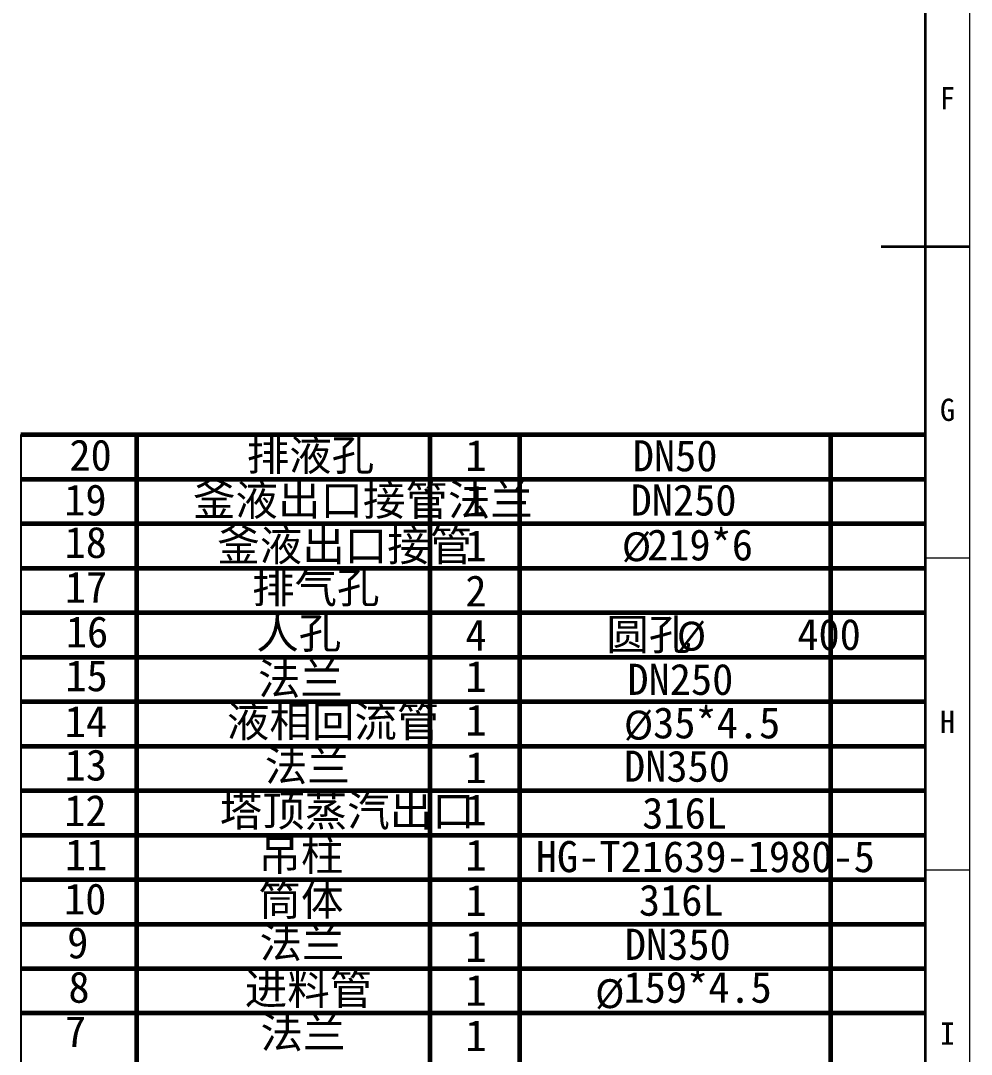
# Model space of a CAD drawing. Header units: inches. Extents: x -3009 to -2355, y -2780 to -1953.
# Drawn here: x -2613.2 to -2399.6, y -2555.7 to -2323.3 of the extents above; entities that cross this region are included whole.
import ezdxf

# ---------------------------------------------------------------- set-up
doc = ezdxf.new("R2010")
doc.units = ezdxf.units.IN
doc.header["$MEASUREMENT"] = 0
for name, color, linetype, lineweight in [('A图框', 7, 'Continuous', 18), ('图框和标题栏', 7, 'Continuous', 25), ('文字说明', 7, 'Continuous', 25), ('框线', 7, 'Continuous', 60)]:
    doc.layers.add(name, color=color, linetype=linetype, lineweight=lineweight)
doc.styles.add('工程字', font='')
doc.styles.add('文字7', font='')
doc.styles.add('汉字5', font='')
doc.styles.get('工程字').set_extended_font_data('宋体')
doc.styles.get('文字7').set_extended_font_data('宋体')
doc.styles.get('汉字5').set_extended_font_data('宋体')

msp = doc.modelspace()

# ---------------------------------------------------------------- linework, layer by layer
at = {"layer": 'A图框'}
msp.add_line((-2399.89091, -2779.58975), (-2399.89091, -1953.58975), dxfattribs=at)
at = {"layer": 'A图框', "ltscale": 10}
for p, q in [((-2399.89091, -2444.17308), (-2409.89091, -2444.17308)), ((-2399.89091, -2514.25642), (-2409.89091, -2514.25642))]:
    msp.add_line(p, q, dxfattribs=at)
at = {"layer": 'A图框'}
for points in [[(-2409.89091, -2769.58975, 0.6, 0.6, 0), (-2409.89091, -1963.58975, 0.6, 0.6, 0)], [(-2399.89091, -2374.08975, 0.6, 0.6, 0), (-2419.89091, -2374.08975, 0.6, 0.6, 0)]]:
    msp.add_lwpolyline(points, format="xyseb", dxfattribs=at)
at = {"layer": '图框和标题栏'}
for p, q in [((-2613.21056, -2416.38187), (-2613.21056, -2629.38187)), ((-2409.89091, -2416.38187), (-2409.89091, -2629.38187))]:
    msp.add_line(p, q, dxfattribs=at)
at = {"layer": '框线'}
for p, q in [((-2613.21056, -2416.38187), (-2409.89091, -2416.38187)), ((-2587.21056, -2416.38187), (-2587.21056, -2629.38187)), ((-2521.26397, -2416.38187), (-2521.26397, -2629.38187)), ((-2501.09689, -2416.38187), (-2501.09689, -2629.38187)), ((-2431.19836, -2416.38187), (-2431.19836, -2629.38187)), ((-2613.21056, -2426.38187), (-2409.89091, -2426.38187)), ((-2613.21056, -2436.38187), (-2409.89091, -2436.38187)), ((-2613.21056, -2446.38187), (-2409.89091, -2446.38187)), ((-2613.21056, -2456.38187), (-2409.89091, -2456.38187)), ((-2613.21056, -2466.38187), (-2409.89091, -2466.38187)), ((-2613.21056, -2476.38187), (-2409.89091, -2476.38187)), ((-2613.21056, -2486.38187), (-2409.89091, -2486.38187)), ((-2613.21056, -2496.38187), (-2409.89091, -2496.38187)), ((-2613.21056, -2506.38187), (-2409.89091, -2506.38187)), ((-2613.21056, -2516.38187), (-2409.89091, -2516.38187)), ((-2613.21056, -2526.38187), (-2409.89091, -2526.38187)), ((-2613.21056, -2536.38187), (-2409.89091, -2536.38187)), ((-2613.21056, -2546.38187), (-2409.89091, -2546.38187))]:
    msp.add_line(p, q, dxfattribs=at)

# ---------------------------------------------------------------- texts
at = {"layer": 'A图框', "char_height": 5, "width": 10, "attachment_point": 5, "style": '工程字'}
for s, insert in [('F', (-2404.94672, -2340.75304)), ('G', (-2404.94672, -2410.83638)), ('H', (-2404.94672, -2480.91971)), ('I', (-2404.94672, -2551.00304))]:
    msp.add_mtext(s, dxfattribs=dict(at, insert=insert))
at = {"layer": '图框和标题栏', "style": '文字7'}
for s, p in [('20', (-2602.26696, -2424.47247)), ('19', (-2603.42678, -2434.54701)), ('18', (-2603.34756, -2444.08618)), ('17', (-2603.29425, -2454.16259)), ('16', (-2603.0684, -2464.20813)), ('15', (-2603.16801, -2474.05264)), ('14', (-2603.31637, -2484.35917)), ('13', (-2603.32886, -2494.13517)), ('12', (-2603.41692, -2504.36816)), ('11', (-2603.2507, -2514.29987)), ('10', (-2603.46508, -2524.24105)), ('9', (-2602.76115, -2534.10563)), ('8', (-2602.48095, -2544.07984)), ('7', (-2603.27348, -2554.057))]:
    msp.add_text(s, height=7, dxfattribs=at).set_placement(p)
at = {"layer": '文字说明', "style": '文字7'}
for s, p in [('排液孔', (-2562.42137, -2424.46105)), ('1', (-2513.28605, -2424.55132)), ('DN50', (-2475.67504, -2424.62497)), ('釜液出口接管法兰', (-2574.49365, -2434.55801)), ('1', (-2513.28605, -2434.76647)), ('DN250', (-2476.15821, -2434.57447)), ('釜液出口接管', (-2569.03424, -2444.78443)), ('219*6', (-2472.46004, -2444.65401)), ('1', (-2513.28605, -2444.84339)), ('排气孔', (-2561.22026, -2454.24646)), ('2', (-2513.28605, -2454.99942)), ('人孔', (-2560.26747, -2464.45723)), ('4', (-2513.28605, -2464.90668)), ('法兰', (-2559.88381, -2474.79383)), ('1', (-2513.28605, -2474.20498)), ('DN250', (-2476.87877, -2474.87673)), ('液相回流管', (-2566.87008, -2484.33707)), ('1', (-2513.28605, -2484.04743)), ('35*4.5', (-2471.09766, -2484.65307)), ('法兰', (-2558.35883, -2494.25532)), ('1', (-2513.28605, -2494.70044)), ('DN350', (-2477.63319, -2494.39932)), ('塔顶蒸汽出口', (-2568.47269, -2504.41138)), ('1', (-2513.28605, -2504.19551)), ('316L', (-2473.54666, -2504.95748)), ('吊柱', (-2559.78942, -2514.4011)), ('1', (-2513.28605, -2514.37805)), ('HG-T21639-1980-5', (-2497.45583, -2514.72769)), ('筒体', (-2559.7686, -2524.4847)), ('1', (-2513.28605, -2524.56057)), ('316L', (-2474.29777, -2524.52451)), ('法兰', (-2559.53454, -2533.98652)), ('DN350', (-2477.45601, -2534.44084)), ('1', (-2513.28605, -2534.90993)), ('进料管', (-2562.86275, -2544.50684)), ('159*4.5', (-2477.75675, -2544.09036)), ('1', (-2513.28605, -2544.75777)), ('法兰', (-2559.34731, -2554.2623)), ('1', (-2513.28605, -2554.9478))]:
    msp.add_text(s, height=7, dxfattribs=at).set_placement(p)
at = {"layer": '文字说明'}
for s, insert, char_height, width, attachment_point, style in [('{\\H1.667x;%%C}', (-2478.11127, -2438.31466), 3.9, 0.6846117, 1, '汉字5'), ('圆孔     400', (-2481.603, -2465.55222), 7, 87.5195531, 7, '文字7'), ('{\\H1.667x;%%C}', (-2465.75529, -2458.42213), 3.9, 0.6846117, 1, '汉字5'), ('{\\H1.667x;%%C}', (-2477.64774, -2478.42213), 3.9, 0.6846117, 1, '汉字5'), ('{\\H1.667x;%%C}', (-2484.11414, -2538.78468), 3.9, 0.6846117, 1, '汉字5')]:
    msp.add_mtext(s, dxfattribs=dict(at, insert=insert, char_height=char_height, width=width, attachment_point=attachment_point, style=style))

doc.saveas('drawing.dxf')
